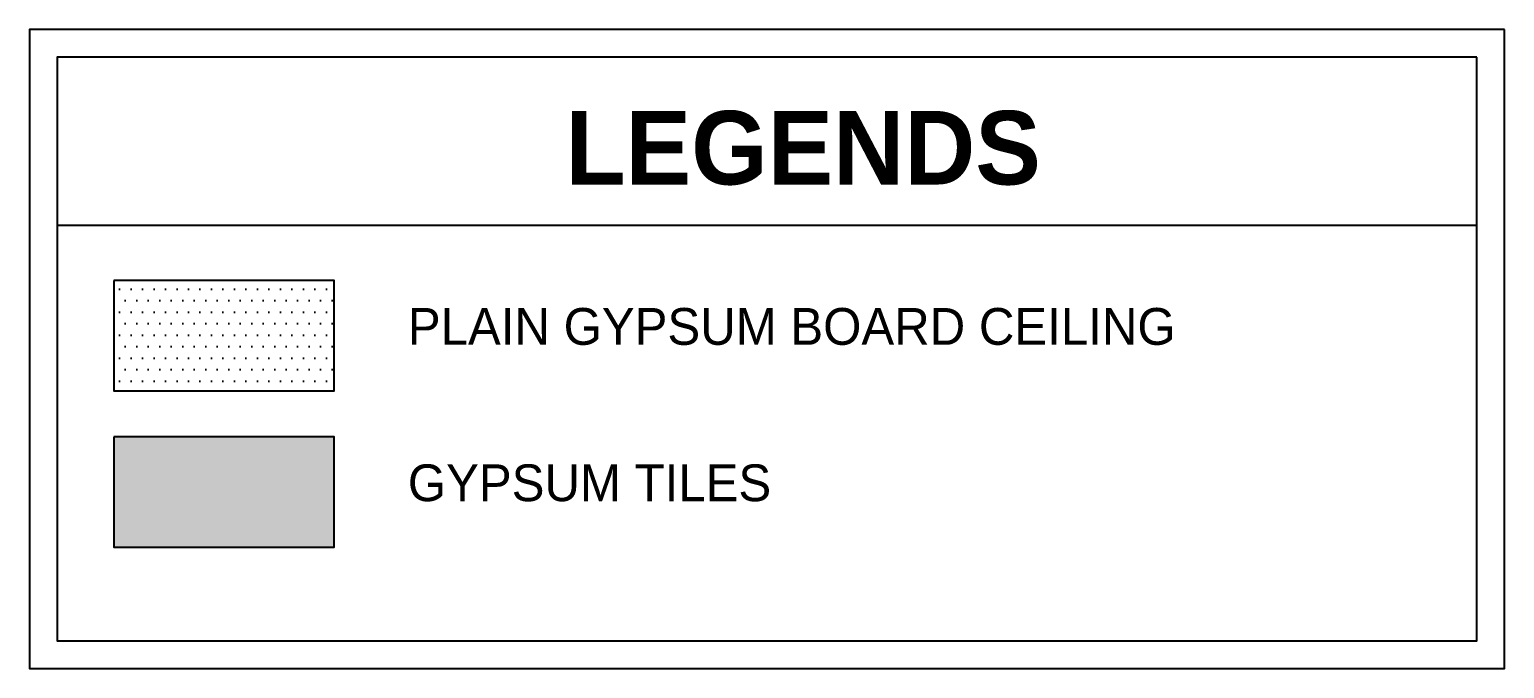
# Model space of a CAD drawing. Header units: centimetres. Extents: x -2093 to 2270, y -944 to 3084.
# Drawn here: x -1224 to -422, y -944 to -596 of the extents above; entities that cross this region are included whole.
import ezdxf

# ---------------------------------------------------------------- set-up
doc = ezdxf.new("R2010")
doc.units = ezdxf.units.CM
doc.header["$LTSCALE"] = 100
doc.header["$MEASUREMENT"] = 0
for name, color, linetype in [('CEILING', 161, 'Continuous'), ('CUTTING LINE', 4, 'Continuous'), ('HATCH', 8, 'Continuous'), ('ID_TitleBlock-Text', 3, 'Continuous'), ('TEXT', 3, 'Continuous')]:
    doc.layers.add(name, color=color, linetype=linetype)
doc.styles.add('ART', font='arial.ttf')

msp = doc.modelspace()

# ---------------------------------------------------------------- hatches: boundary and pattern name
at = {"layer": 'HATCH'}
h = msp.add_hatch(dxfattribs=at)
h.set_pattern_fill('DOTS', color=2, scale=100)
h.paths.add_polyline_path([(-1058.19, -732.81), (-1178.19, -732.81), (-1178.19, -792.81), (-1058.19, -792.81)])
h = msp.add_hatch(color=8, dxfattribs=at)
h.dxf.hatch_style = 1
h.paths.add_polyline_path([(-1058.19, -817.81), (-1178.19, -817.81), (-1178.19, -877.81), (-1058.19, -877.81)])

# ---------------------------------------------------------------- linework, layer by layer
at = {"layer": 'CEILING', "linetype": 'ByBlock'}
for points in [[(-1178.19, -732.81), (-1178.19, -792.81), (-1058.19, -792.81), (-1058.19, -732.81)], [(-1178.19, -817.81), (-1178.19, -877.81), (-1058.19, -877.81), (-1058.19, -817.81)]]:
    msp.add_lwpolyline(points, close=True, dxfattribs=at)
at = {"layer": 'CUTTING LINE'}
msp.add_line((-1208.97, -702.81), (-436.69, -702.81), dxfattribs=at)
for points in [[(-421.69, -596.41), (-1223.97, -596.41), (-1223.97, -943.76), (-421.69, -943.76)], [(-436.69, -611.41), (-1208.97, -611.41), (-1208.97, -928.76), (-436.69, -928.76)]]:
    msp.add_lwpolyline(points, close=True, dxfattribs=at)

# ---------------------------------------------------------------- texts
at = {"layer": 'ID_TitleBlock-Text', "insert": (-1257.83, -640.67), "char_height": 40, "attachment_point": 1}
msp.add_mtext_dynamic_manual_height_columns('\\pi325.39689,t1285.39689;{\\fCentury Gothic|b1|i0|c0|p34;LEGENDS}', width=881.8747, gutter_width=12.5, heights=[0], dxfattribs=at)
at = {"layer": 'TEXT', "char_height": 10, "attachment_point": 1, "style": 'ART'}
for s, insert in [('{\\fCentury Gothic|b0|i0|c0|p34;\\H2x;PLAIN GYPSUM BOARD CEILING}', (-1018.19, -747.81)), ('{\\fCentury Gothic|b0|i0|c0|p34;\\H2x;GYPSUM TILES}', (-1018.19, -832.81))]:
    msp.add_mtext_dynamic_manual_height_columns(s, width=661.095, gutter_width=100, heights=[0], dxfattribs=dict(at, insert=insert))

doc.saveas('drawing.dxf')
